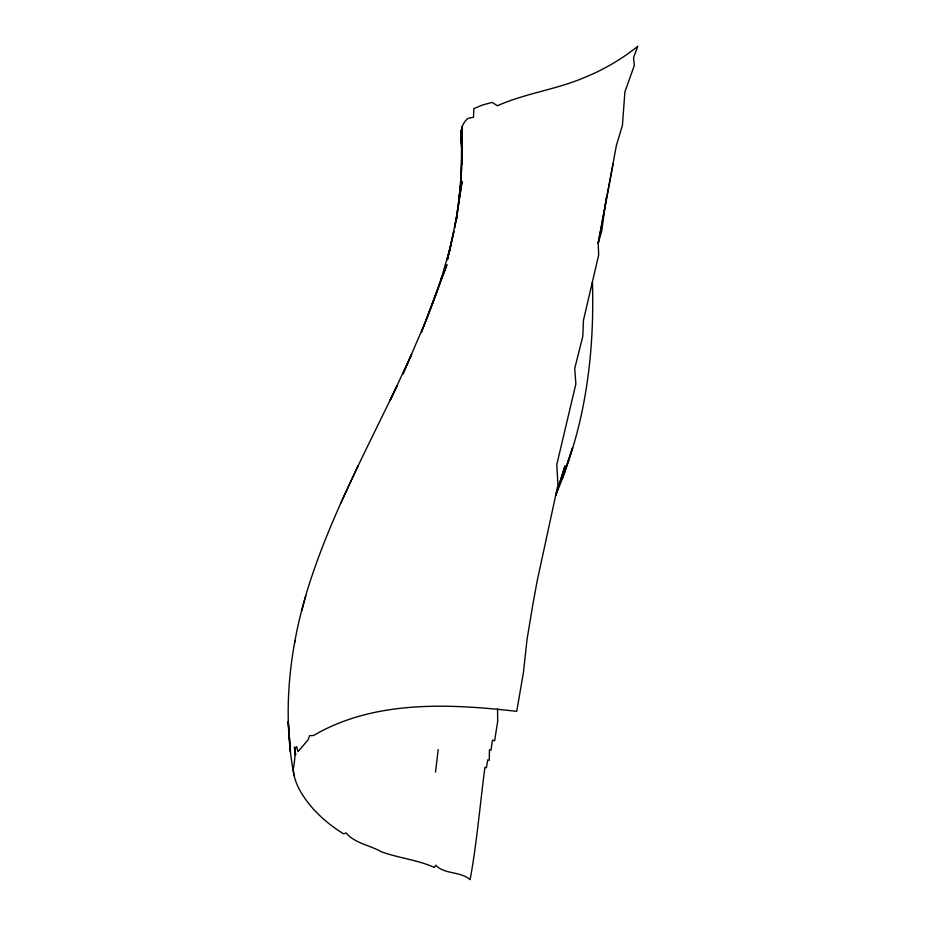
<?xml version="1.0" encoding="UTF-8"?>
<svg xmlns="http://www.w3.org/2000/svg" width="926" height="926" viewBox="0 0 926 926"><rect width="100%" height="100%" fill="white"/><g stroke="black" fill="none" stroke-linecap="round" stroke-linejoin="round"><path stroke-width="1.39" d="M461.97 162.733C464.262 148.623 454.944 129.374 467.896 118.424L473.522 117.162L473.834 108.643L481.971 105.182L492.03 102.369L497.424 105.749C525.204 93.318 555.785 89.695 583.762 77.796C603.185 70.006 621.45 59.391 637.783 46.3L633.534 57.713L634.333 65.445L624.9 91.836L622.411 125.438L616.392 145.44L598.184 243.237L598.694 254.951L583.438 320.327L582.824 336.231L574.722 368.479L575.868 383.954L556.804 464.574L557.938 485.004L537.068 581.412L532.971 603.833L527.033 639.391L523.468 672.218L516.731 711.353C449.156 703.633 374.278 699.894 313.555 735.499L309.562 735.672L308.219 739.666L297.998 751.692L296.633 746.622L295.429 748.717L294.838 747.074L295.614 754.956L294.445 747.467C295.614 754.91 294.514 761.832 293.322 769.193C293.519 775.907 295.811 782.238 298.716 788.211C308.833 807.426 325.281 822.415 343.523 833.817L346.174 833.03C354.808 843.355 370.03 845.23 381.558 851.862C398.921 858.101 417.51 859.872 434.375 867.407L435.752 865.22C444.862 874.757 460.06 870.891 470.107 879.7C476.971 842.371 479.969 804.613 484.935 767.295L486.416 767.747L487.759 759.852L489.264 760.304L489.449 749.701L490.977 750.153L492.47 740.152L494.623 740.777L497.679 721.296L497.551 708.483M435.521 772.053L438.183 749.62M606.217 197.747L601.784 230.794L598.184 243.237L613.151 163.786M436.655 292.674L421.515 331.971L446.934 264.709L427.094 318.162L402.903 374.092L411.688 354.16L390.066 400.518L396.849 386.154C366.488 449.654 333.013 512.124 310.87 579.167C290.058 641.973 281.504 709.86 294.017 775.27M294.526 643.257L294.885 640.989M447.559 259.859L456.622 217.147L454.724 227.495L462.039 181.542L456.286 220.538L461.021 181.623L458.625 203.535L461.657 169.342L462.109 126.376L460.928 182.179L461.738 158.277L461.264 130.149L461.611 145.729M449.214 252.59L453.879 231.419L447.339 259.245L450.557 246.536L440.66 280.717L441.818 276.92L431.886 305.383M301.737 610.882L305.823 595.511M555.843 495.121L564.976 466.056L555.843 495.121L564.374 473.603L572.534 447.929L562.001 478.892C586.586 416.619 594.492 348.778 592.42 282.187M357.992 465.963L340.861 503.026M461.241 134.525L461.611 137.337M461.287 131.388L461.611 135.196M461.704 149.966L462.028 164.122M290.405 751.287L288.229 721.759L290.405 751.287"/></g></svg>
